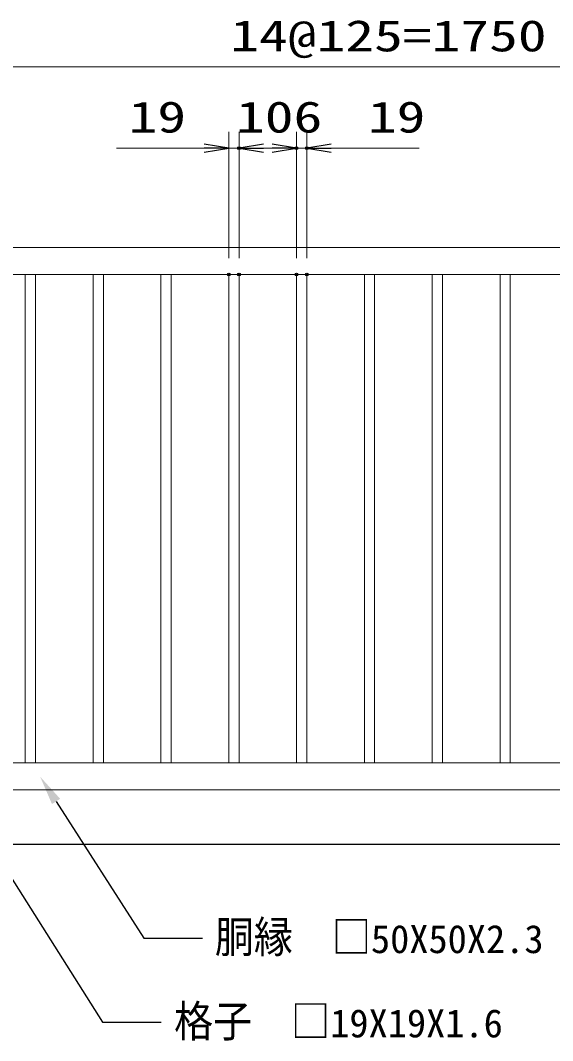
# Model space of a CAD drawing. Units: millimetres, scale not verified. Extents: x -4200 to 4200, y -2970 to 2970.
# Drawn here: x -2991 to -2011, y -957 to 923 of the extents above; entities that cross this region are included whole.
import ezdxf
from ezdxf.enums import TextEntityAlignment as Align

# ---------------------------------------------------------------- set-up
doc = ezdxf.new("R2010")
doc.units = ezdxf.units.MM
doc.header["$LTSCALE"] = 10
doc.header["$PDMODE"] = 32
doc.header["$PDSIZE"] = 5
for name, color, linetype, lineweight in [('0-3_D-STR2', 7, 'Continuous', 13), ('0-4_D-BGD', 7, 'Continuous', 25), ('0-6_D-STR-DIM', 7, 'Continuous', 13), ('0-7_0', 7, 'Continuous', 25), ('0-A_D-STR-TXT', 7, 'Continuous', 25)]:
    doc.layers.add(name, color=color, linetype=linetype, lineweight=lineweight)
doc.layers.add('0-8_Defpoints', color=8, linetype='Continuous')
doc.styles.add('ＭＳ ゴシック', font='')
doc.styles.add('ＭＳ Ｐゴシック', font='')
doc.styles.get('ＭＳ ゴシック').set_extended_font_data('MS Gothic')
doc.styles.get('ＭＳ Ｐゴシック').set_extended_font_data('MS PGothic')

# ---------------------------------------------------------------- blocks, each defined once
blk = doc.blocks.new('DARROWS')
at = {"layer": '0-7_0'}
blk.add_line((0, 0), (-9.991, 0), dxfattribs=at)
blk.add_lwpolyline([(-10, -1.667), (0, 0), (-10, 1.667)], dxfattribs=at)
blk = doc.blocks.new('MLeader2')
at = {"layer": '0-A_D-STR-TXT'}
blk.add_lwpolyline([(-2925.63, -516.38), (-2763.67, -768.36), (-2655.67, -768.36)], dxfattribs=at)
blk.add_solid([(-2933.2, -521.25), (-2918.06, -511.52), (-2954.83, -470.96)], dxfattribs=at)
at = {"layer": '0-A_D-STR-TXT', "style": 'ＭＳ Ｐゴシック', "width": 0.9}
blk.add_text('胴縁\u3000□', height=58.56, dxfattribs=at).set_placement((-2632.99, -812.87), align=Align.BOTTOM_LEFT)
at = {"layer": '0-A_D-STR-TXT', "style": 'ＭＳ ゴシック'}
blk.add_text('50X50X2.3', height=51.95, dxfattribs=at).set_placement((-2345.28, -811.6), align=Align.BOTTOM_LEFT)
blk = doc.blocks.new('MLeader3')
at = {"layer": '0-A_D-STR-TXT'}
blk.add_lwpolyline([(-3194.81, -363.14), (-2839.98, -923.6), (-2731.98, -923.6)], dxfattribs=at)
blk.add_solid([(-3202.42, -367.96), (-3187.21, -358.33), (-3223.7, -317.52)], dxfattribs=at)
at = {"layer": '0-A_D-STR-TXT', "style": 'ＭＳ Ｐゴシック', "width": 0.9}
blk.add_text('格子\u3000□', height=58.56, dxfattribs=at).set_placement((-2708.06, -968.26), align=Align.BOTTOM_LEFT)
at = {"layer": '0-A_D-STR-TXT', "style": 'ＭＳ ゴシック'}
blk.add_text('19X19X1.6', height=51.95, dxfattribs=at).set_placement((-2420.34, -966.99), align=Align.BOTTOM_LEFT)

msp = doc.modelspace()

# ---------------------------------------------------------------- linework, layer by layer
at = {"layer": '0-3_D-STR2'}
for p, q in [((-3314.95, 504.92), (-1380.95, 504.92)), ((-3314.95, 454.92), (-1380.95, 454.92)), ((-2982.45, -445.08), (-2982.45, 454.92)), ((-2963.45, -445.08), (-2963.45, 454.92)), ((-2857.45, -445.08), (-2857.45, 454.92)), ((-2838.45, -445.08), (-2838.45, 454.92)), ((-2732.45, -445.08), (-2732.45, 454.92)), ((-2713.45, -445.08), (-2713.45, 454.92)), ((-2607.45, -445.08), (-2607.45, 454.92)), ((-2588.45, -445.08), (-2588.45, 454.92)), ((-2482.45, -445.08), (-2482.45, 454.92)), ((-2463.45, -445.08), (-2463.45, 454.92)), ((-2357.45, -445.08), (-2357.45, 454.92)), ((-2338.45, -445.08), (-2338.45, 454.92)), ((-2232.45, -445.08), (-2232.45, 454.92)), ((-2213.45, -445.08), (-2213.45, 454.92)), ((-2107.45, -445.08), (-2107.45, 454.92)), ((-2088.45, -445.08), (-2088.45, 454.92)), ((-3314.95, -445.08), (-1380.95, -445.08)), ((-3314.95, -495.08), (-1380.95, -495.08))]:
    msp.add_line(p, q, dxfattribs=at)
at = {"layer": '0-4_D-BGD'}
msp.add_line((-3147.95, -595.08), (-1547.95, -595.08), dxfattribs=at)
at = {"layer": '0-6_D-STR-DIM'}
for p, q in [((-3177.95, 837.7), (-1517.95, 837.7)), ((-2607.45, 484.92), (-2607.45, 717.98)), ((-2588.45, 484.92), (-2588.45, 717.98)), ((-2588.45, 484.92), (-2588.45, 717.98)), ((-2482.45, 484.92), (-2482.45, 717.98)), ((-2482.45, 484.92), (-2482.45, 717.98)), ((-2463.45, 484.92), (-2463.45, 717.98)), ((-2652.45, 687.98), (-2814.45, 687.98)), ((-2588.45, 687.98), (-2633.45, 687.98)), ((-2588.45, 687.98), (-2607.45, 687.98)), ((-2588.45, 687.98), (-2482.45, 687.98)), ((-2527.45, 687.98), (-2572.45, 687.98)), ((-2543.45, 687.98), (-2498.45, 687.98)), ((-2482.45, 687.98), (-2437.45, 687.98)), ((-2482.45, 687.98), (-2463.45, 687.98)), ((-2418.45, 687.98), (-2256.45, 687.98))]:
    msp.add_line(p, q, dxfattribs=at)
at = {"layer": '0-8_Defpoints'}
for p in [(-2588.45, 687.98), (-2482.45, 687.98), (-2463.45, 687.98), (-2607.45, 454.92), (-2588.45, 454.92), (-2482.45, 454.92), (-2463.45, 454.92)]:
    msp.add_point(p, dxfattribs=at)

# ---------------------------------------------------------------- block references
at = {"layer": '0-6_D-STR-DIM', "xscale": 4.5, "yscale": 4.5}
for p in [(-2607.45, 687.98), (-2482.45, 687.98)]:
    msp.add_blockref('DARROWS', p, dxfattribs=at)
at = {"layer": '0-6_D-STR-DIM', "xscale": 4.5, "yscale": 4.5, "rotation": 180}
for p in [(-2588.45, 687.98), (-2463.45, 687.98)]:
    msp.add_blockref('DARROWS', p, dxfattribs=at)
at = {"layer": '0-A_D-STR-TXT'}
for name in ['MLeader3', 'MLeader2']:
    msp.add_blockref(name, (0, 0), dxfattribs=at)

# ---------------------------------------------------------------- texts
at = {"layer": '0-6_D-STR-DIM', "style": 'ＭＳ ゴシック', "width": 1.35}
for s, p in [('14@125=1750', (-2604.45, 849.1)), ('19', (-2791.95, 699.38)), ('106', (-2593.95, 699.38)), ('19', (-2350.95, 699.38))]:
    msp.add_text(s, height=57.7, dxfattribs=at).set_placement(p, align=Align.BOTTOM_LEFT)

doc.saveas('drawing.dxf')
